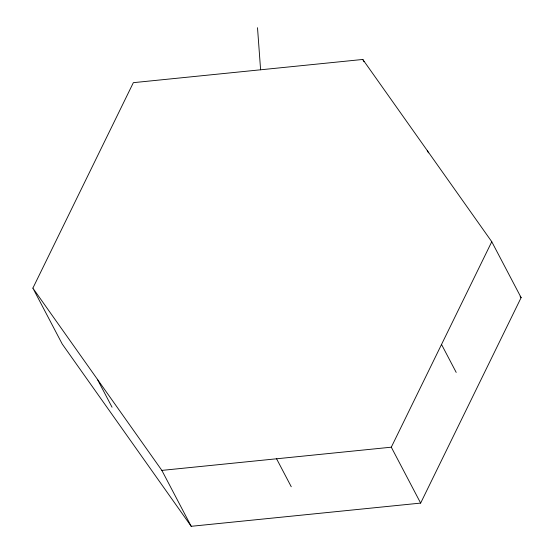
<?xml version="1.0" encoding="UTF-8"?>
<svg xmlns="http://www.w3.org/2000/svg" width="554" height="554" viewBox="0 0 554 554"><rect width="100%" height="100%" fill="white"/><g stroke="black" fill="none" stroke-linecap="round" stroke-linejoin="round"><path stroke-width="0.83" d="M32.88 288.128L133.355 82.664L362.794 59.458L491.765 241.724L521.12 297.63L420.645 503.094L191.206 526.3L62.235 344.034L32.88 288.128L161.851 470.394L191.206 526.3M420.645 503.094L391.297 447.189L491.765 241.724M161.851 470.394L391.297 447.189M520.116 296.217L521.12 297.63M427.279 150.591L428.471 152.856M362.794 59.458L364.006 61.757M441.531 344.456L456.205 372.406M276.578 458.795L291.252 486.744M97.365 379.261L112.047 407.218M257.506 27.7L260.602 69.797"/></g></svg>
